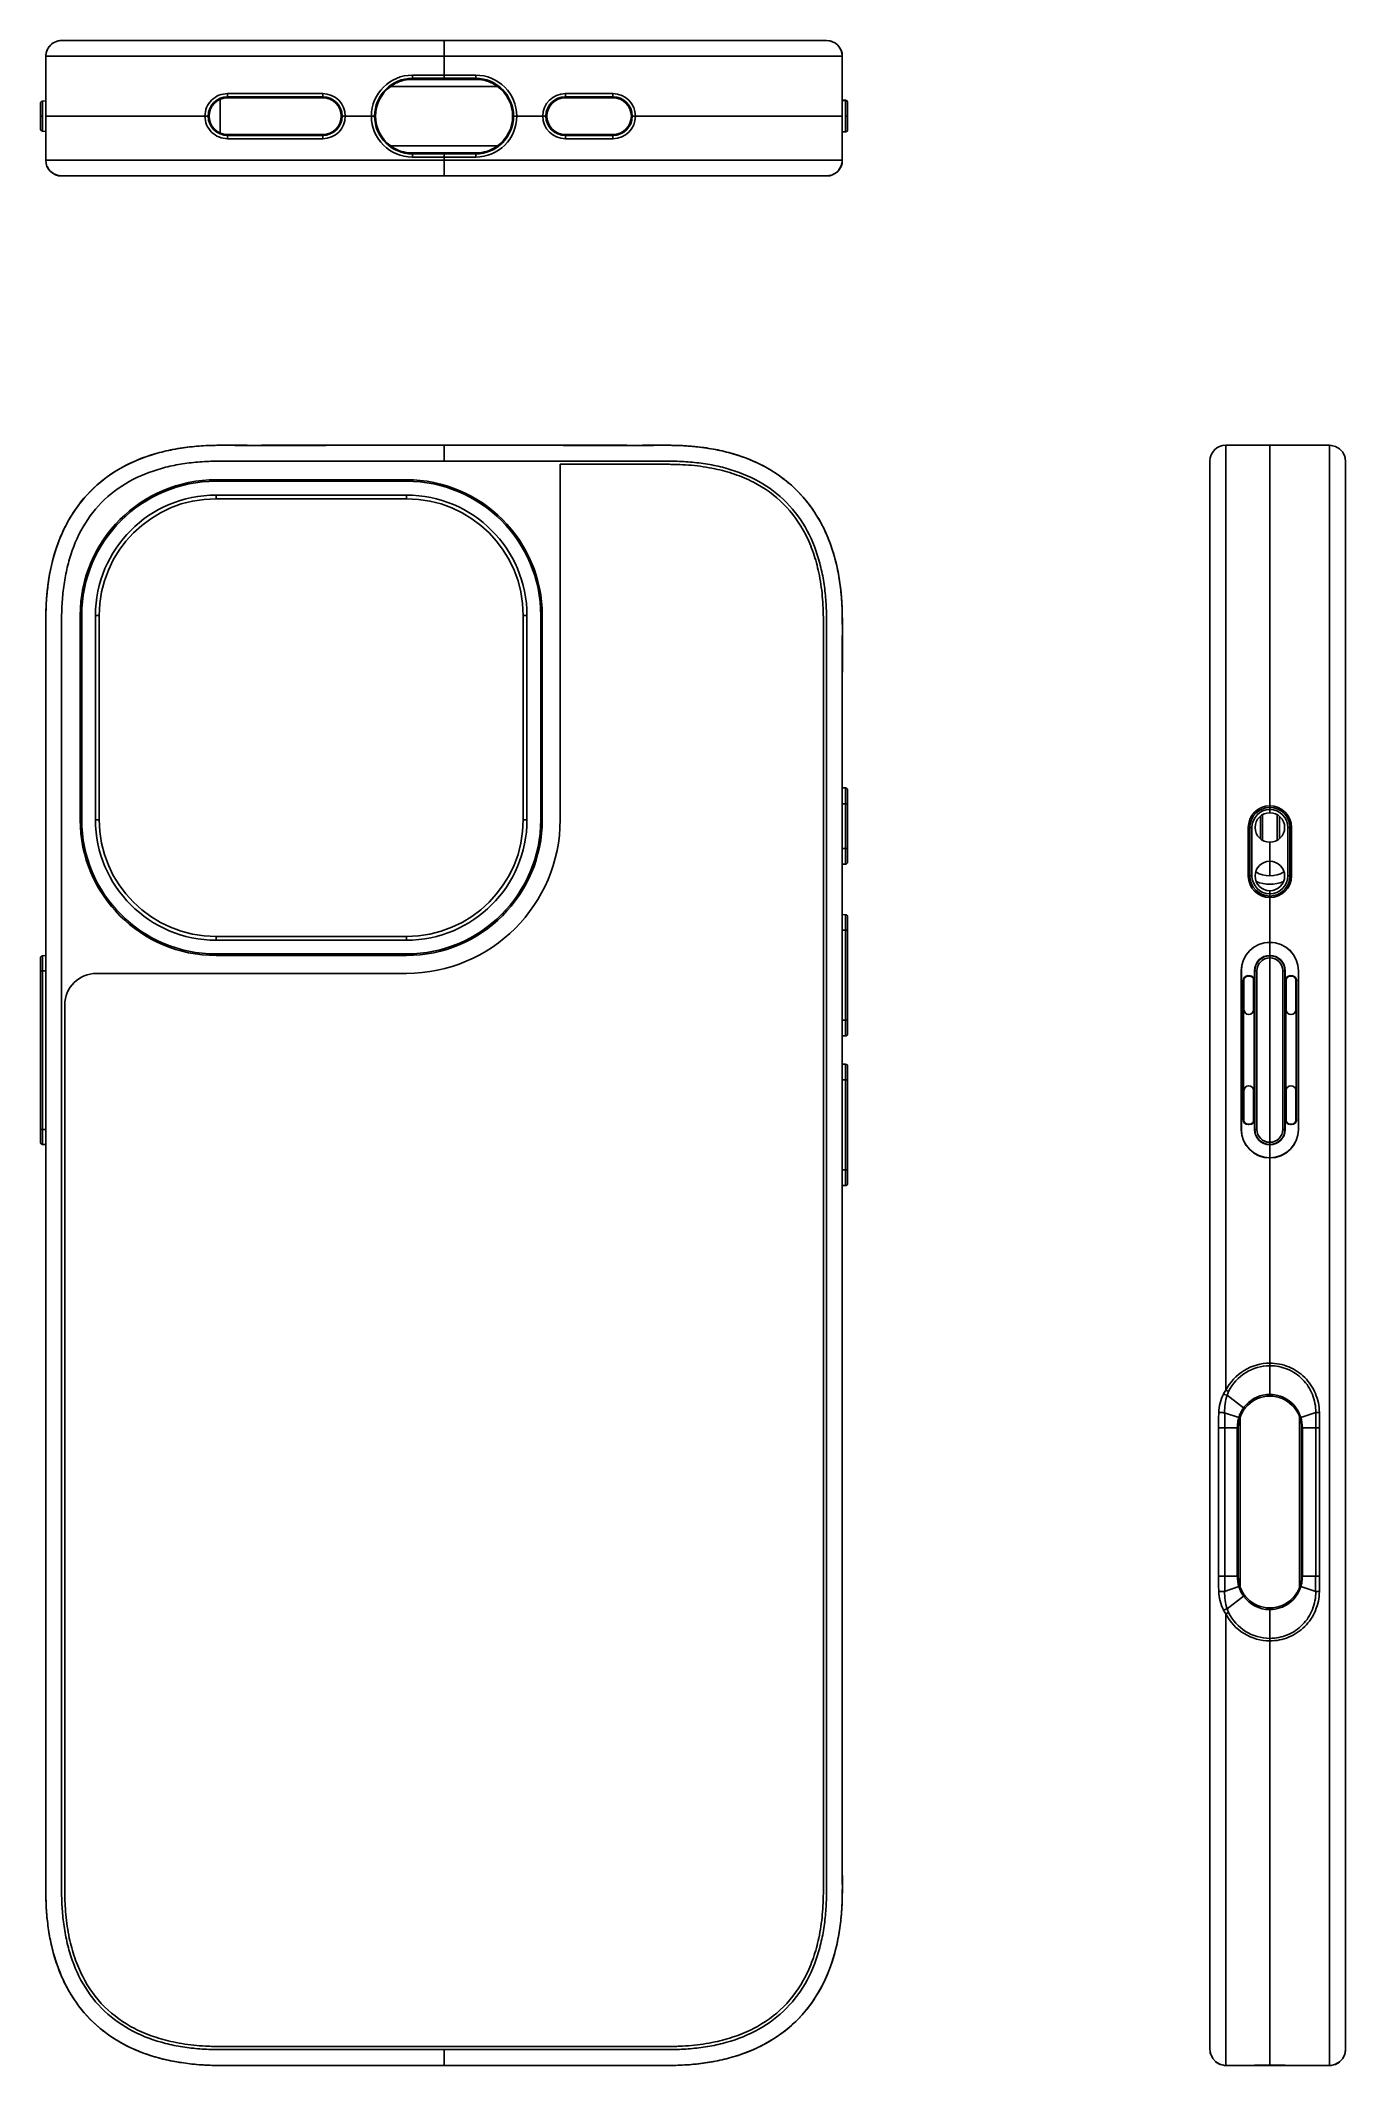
# Model space of a CAD drawing. Header units: millimetres. Extents: x 500 to 624, y 353 to 545.
import ezdxf

# ---------------------------------------------------------------- set-up
doc = ezdxf.new("R2010")
doc.units = ezdxf.units.MM
doc.header["$LTSCALE"] = 65.395
doc.layers.get('0').update_dxf_attribs({"linetype": 'CONTINUOUS'})

msp = doc.modelspace()

# ---------------------------------------------------------------- linework, layer by layer
at = {"color": 7, "linetype": 'Continuous'}
for p, q in [((500.8, 544.06), (500.7, 543.63)), ((501.03, 544.45), (500.8, 544.07)), ((501.36, 544.75), (501.03, 544.45)), ((501.76, 544.94), (501.36, 544.75)), ((502.2, 545), (501.76, 544.94)), ((502.2, 545), (574.74, 545)), ((538.47, 541.42), (538.47, 545)), ((500.69, 543.51), (500.69, 533.65)), ((500.7, 543.63), (500.7, 543.51)), ((500.7, 543.51), (576.24, 543.51)), ((576.24, 543.51), (576.24, 543.61)), ((576.24, 533.65), (576.24, 543.51)), ((517.94, 539.97), (517.94, 539.58)), ((517.94, 539.97), (526.96, 539.97)), ((526.96, 539.58), (526.96, 539.97)), ((543.53, 540.65), (533.4, 540.65)), ((535.47, 541.72), (535.47, 541.32)), ((535.47, 541.72), (541.47, 541.72)), ((535.47, 541.42), (541.47, 541.42)), ((541.47, 541.32), (535.47, 541.32)), ((541.47, 541.72), (541.47, 541.32)), ((549.97, 539.97), (554.48, 539.97)), ((549.97, 539.97), (549.97, 539.58)), ((554.48, 539.97), (554.48, 539.58)), ((500.19, 539.06), (500.19, 538.84)), ((500.19, 538.84), (500.19, 538.08)), ((500.19, 538.08), (500.19, 537.83)), ((500.69, 539.28), (500.38, 539.26)), ((500.38, 539.26), (500.38, 536.4)), ((517.24, 536.23), (517.24, 539.43)), ((517.94, 539.67), (526.96, 539.67)), ((526.96, 539.58), (517.94, 539.58)), ((549.97, 539.67), (554.48, 539.67)), ((554.48, 539.58), (549.97, 539.58)), ((576.24, 539.33), (576.54, 539.33)), ((576.24, 539.32), (576.55, 539.31)), ((576.54, 539.31), (576.54, 539.33)), ((576.55, 536.35), (576.55, 539.31)), ((576.74, 539.12), (576.74, 539.13)), ((576.74, 539.13), (576.74, 539.12)), ((576.74, 538.97), (576.74, 539.11)), ((576.74, 539.11), (576.74, 539.05)), ((576.74, 539.04), (576.74, 539.11)), ((576.74, 539.04), (576.74, 539.11)), ((576.74, 539.11), (576.74, 539.05)), ((576.74, 539.05), (576.74, 537.83)), ((576.74, 538.08), (576.74, 539.04)), ((576.74, 537.83), (576.74, 538.08)), ((500.38, 537.83), (500.19, 537.83)), ((500.19, 537.83), (500.19, 537.45)), ((500.19, 537.45), (500.19, 536.83)), ((500.19, 536.83), (500.19, 536.6)), ((500.69, 536.38), (500.38, 536.4)), ((500.69, 537.83), (516.1, 537.83)), ((517.94, 536.08), (517.94, 535.69)), ((517.94, 536.08), (526.96, 536.08)), ((526.96, 535.69), (526.96, 536.08)), ((528.8, 537.83), (531.88, 537.83)), ((545.06, 537.83), (548.13, 537.83)), ((549.97, 536.08), (554.48, 536.08)), ((549.97, 536.08), (549.97, 535.69)), ((554.48, 535.69), (554.48, 536.08)), ((576.24, 537.83), (556.32, 537.83)), ((576.24, 536.34), (576.55, 536.35)), ((576.24, 536.33), (576.54, 536.33)), ((576.54, 536.33), (576.54, 536.35)), ((576.55, 537.83), (576.74, 537.83)), ((576.74, 537.83), (576.74, 536.55)), ((576.74, 537.44), (576.74, 537.83)), ((576.74, 536.8), (576.74, 537.44)), ((576.74, 536.55), (576.74, 536.8)), ((576.74, 536.55), (576.74, 536.62)), ((576.74, 536.55), (576.74, 536.59)), ((576.74, 536.54), (576.74, 536.53)), ((576.74, 536.53), (576.74, 536.54)), ((526.96, 535.99), (517.94, 535.99)), ((526.96, 535.69), (517.94, 535.69)), ((533.4, 535), (543.53, 535)), ((535.47, 533.94), (535.47, 534.34)), ((535.47, 534.34), (541.47, 534.34)), ((541.47, 534.24), (535.47, 534.24)), ((538.47, 532.15), (538.47, 534.24)), ((541.47, 533.94), (541.47, 534.34)), ((554.48, 535.99), (549.97, 535.99)), ((554.48, 535.69), (549.97, 535.69)), ((500.69, 533.65), (576.24, 533.65)), ((500.85, 532.98), (500.84, 533.01)), ((500.85, 532.98), (500.86, 532.97)), ((500.85, 532.98), (500.87, 532.96)), ((500.86, 532.97), (500.86, 532.98)), ((501.18, 532.57), (501.35, 532.41)), ((501.55, 532.32), (501.76, 532.22)), ((501.76, 532.22), (502.2, 532.15)), ((541.47, 533.94), (535.47, 533.94)), ((574.74, 532.15), (575.19, 532.22)), ((575.33, 532.29), (575.59, 532.42)), ((575.59, 532.42), (575.72, 532.54)), ((575.92, 532.72), (576.14, 533.11)), ((576.14, 533.11), (576.2, 533.4)), ((574.74, 532.15), (502.19, 532.15)), ((538.47, 506.6), (538.47, 505.1)), ((612.61, 416.96), (612.61, 506.6)), ((622.46, 506.6), (612.61, 506.6)), ((616.79, 506.6), (616.79, 471.74)), ((622.46, 506.6), (622.46, 352.89)), ((623, 506.5), (622.65, 506.58)), ((623.39, 506.27), (623.01, 506.49)), ((623.4, 506.27), (623.39, 506.27)), ((623.7, 505.95), (623.58, 506.07)), ((623.89, 505.54), (623.7, 505.95)), ((623.96, 505.1), (623.89, 505.54)), ((611.11, 505.1), (611.11, 505.08)), ((611.11, 354.39), (611.11, 505.1)), ((623.96, 505.1), (623.96, 354.39)), ((516.84, 503.33), (516.84, 503.19)), ((534.9, 503.33), (516.84, 503.33)), ((534.9, 503.19), (516.84, 503.19)), ((516.84, 501.88), (516.84, 501.53)), ((516.84, 501.88), (534.9, 501.88)), ((534.9, 501.53), (516.84, 501.53)), ((534.9, 503.19), (534.9, 503.33)), ((534.9, 501.53), (534.9, 501.88)), ((503.97, 490.45), (503.97, 471.08)), ((504.1, 490.45), (503.97, 490.45)), ((504.1, 490.45), (504.1, 471.08)), ((505.41, 471.08), (505.41, 490.45)), ((505.77, 490.45), (505.41, 490.45)), ((505.77, 490.45), (505.77, 471.08)), ((545.98, 471.08), (545.98, 490.45)), ((546.33, 490.45), (545.98, 490.45)), ((546.33, 490.45), (546.33, 471.08)), ((547.64, 471.08), (547.64, 490.45)), ((547.78, 490.45), (547.64, 490.45)), ((547.78, 471.08), (547.78, 490.45)), ((576.24, 472.59), (576.24, 475.3)), ((576.24, 474.09), (576.54, 474.09)), ((576.54, 472.59), (576.54, 474.09)), ((576.74, 473.85), (576.74, 473.89)), ((576.74, 473.89), (576.74, 472.59)), ((576.74, 473.76), (576.74, 473.85)), ((576.74, 472.96), (576.74, 473.76)), ((576.74, 472.59), (576.74, 472.96)), ((500.69, 472.39), (500.69, 472.06)), ((500.69, 472.06), (500.69, 470.66)), ((503.97, 471.08), (504.1, 471.08)), ((505.41, 471.08), (505.77, 471.08)), ((545.98, 471.08), (546.33, 471.08)), ((547.64, 471.08), (547.78, 471.08)), ((576.24, 472.59), (576.74, 472.59)), ((576.24, 472.09), (576.24, 472.59)), ((576.24, 468.85), (576.24, 472.09)), ((576.54, 468.35), (576.54, 472.59)), ((576.74, 468.35), (576.74, 472.59)), ((576.74, 472.59), (576.74, 472.18)), ((576.74, 472.18), (576.74, 468.76)), ((615.89, 469.26), (615.89, 471.41)), ((616.09, 469.15), (616.09, 471.52)), ((617.49, 471.52), (617.49, 469.15)), ((617.69, 471.41), (617.69, 469.26)), ((500.69, 470.66), (500.69, 470.34)), ((500.69, 470.34), (500.69, 465.74)), ((576.24, 468.35), (576.24, 468.85)), ((614.74, 465.74), (614.74, 470.34)), ((615.09, 470.34), (614.74, 470.34)), ((614.89, 465.74), (614.89, 470.34)), ((615.09, 465.74), (615.09, 470.34)), ((616.79, 468.94), (616.79, 465.75)), ((618.49, 470.34), (618.49, 465.74)), ((618.49, 470.34), (618.84, 470.34)), ((618.69, 470.34), (618.69, 465.74)), ((618.84, 470.34), (618.84, 465.74)), ((576.24, 465.63), (576.24, 468.35)), ((576.24, 468.35), (576.74, 468.35)), ((576.54, 466.85), (576.54, 468.35)), ((576.74, 468.76), (576.74, 468.35)), ((576.74, 468), (576.74, 468.35)), ((576.74, 468.35), (576.74, 467.05)), ((576.74, 467.24), (576.74, 468)), ((576.74, 467.09), (576.74, 467.24)), ((576.74, 467.05), (576.74, 467.09)), ((500.69, 465.74), (500.69, 463.96)), ((576.24, 466.85), (576.54, 466.85)), ((576.24, 465.63), (576.24, 463.3)), ((614.74, 465.74), (615.09, 465.74)), ((618.49, 465.74), (618.84, 465.74)), ((500.69, 463.96), (500.69, 463.69)), ((500.69, 463.69), (500.69, 459.45)), ((576.24, 460.59), (576.24, 463.3)), ((616.79, 459.45), (616.79, 464.34)), ((576.24, 462.08), (576.55, 462.06)), ((576.55, 460.59), (576.55, 462.06)), ((576.74, 461.83), (576.74, 461.86)), ((576.74, 461.86), (576.74, 460.59)), ((576.74, 461.75), (576.74, 461.83)), ((576.74, 460.96), (576.74, 461.75)), ((500.69, 459.45), (500.69, 456.74)), ((516.84, 460), (516.84, 459.65)), ((516.84, 460), (534.9, 460)), ((534.9, 459.65), (516.84, 459.65)), ((534.9, 459.65), (534.9, 460)), ((576.24, 460.59), (576.74, 460.59)), ((576.24, 460.09), (576.24, 460.59)), ((576.24, 459.59), (576.24, 460.09)), ((576.24, 453.05), (576.24, 459.59)), ((576.55, 452.05), (576.55, 460.59)), ((576.74, 460.59), (576.74, 460.96)), ((576.74, 452.05), (576.74, 460.59)), ((576.74, 460.59), (576.74, 452.05)), ((616.79, 459.44), (616.79, 458.19)), ((500.19, 457.97), (500.19, 457.73)), ((500.19, 457.97), (500.19, 456.74)), ((500.19, 457.73), (500.19, 457.11)), ((500.7, 458.18), (500.38, 458.17)), ((500.38, 458.17), (500.38, 456.74)), ((516.84, 458.34), (516.84, 458.2)), ((516.84, 458.34), (534.9, 458.34)), ((516.84, 458.2), (534.9, 458.2)), ((534.9, 458.2), (534.9, 458.34)), ((616.79, 458.17), (616.79, 440.27)), ((500.19, 457.11), (500.19, 456.74)), ((500.7, 456.74), (500.19, 456.74)), ((500.19, 456.74), (500.19, 441.7)), ((500.19, 456.74), (500.19, 441.7)), ((500.38, 456.74), (500.38, 441.7)), ((500.69, 456.74), (500.69, 456.28)), ((500.69, 456.28), (500.69, 455.79)), ((500.69, 455.79), (500.69, 442.65)), ((614.07, 441.7), (614.07, 456.74)), ((614.09, 456.74), (614.07, 456.74)), ((614.09, 456.74), (614.09, 441.7)), ((614.24, 442.65), (614.24, 455.79)), ((614.24, 455.79), (614.29, 455.79)), ((614.29, 455.79), (614.29, 442.65)), ((614.33, 455.79), (614.33, 455.97)), ((614.33, 453.05), (614.33, 455.79)), ((614.74, 456.28), (614.74, 456.24)), ((614.74, 456.28), (614.84, 456.28)), ((614.84, 456.24), (614.74, 456.24)), ((614.84, 456.28), (614.84, 456.24)), ((615.24, 455.97), (615.24, 455.79)), ((615.24, 455.79), (615.24, 453.05)), ((615.33, 455.79), (615.29, 455.79)), ((615.29, 442.65), (615.29, 455.79)), ((615.33, 456.74), (615.33, 455.79)), ((615.33, 456.74), (615.55, 456.74)), ((615.35, 441.7), (615.35, 456.74)), ((615.55, 441.7), (615.55, 456.74)), ((618.02, 456.74), (618.02, 441.7)), ((618.24, 456.74), (618.02, 456.74)), ((618.22, 456.74), (618.22, 441.7)), ((618.24, 455.79), (618.24, 456.74)), ((618.24, 455.79), (618.29, 455.79)), ((618.29, 455.79), (618.29, 442.65)), ((618.33, 455.79), (618.33, 455.97)), ((618.33, 453.05), (618.33, 455.79)), ((618.74, 456.28), (618.74, 456.24)), ((618.74, 456.28), (618.84, 456.28)), ((618.84, 456.24), (618.74, 456.24)), ((618.84, 456.28), (618.84, 456.24)), ((619.24, 455.97), (619.24, 455.79)), ((619.24, 455.79), (619.24, 453.05)), ((619.33, 455.79), (619.29, 455.79)), ((619.29, 442.65), (619.29, 455.79)), ((619.33, 455.79), (619.33, 442.65)), ((619.49, 441.7), (619.49, 456.74)), ((619.49, 456.74), (619.5, 456.74)), ((619.5, 456.74), (619.5, 441.7)), ((576.24, 452.55), (576.24, 453.05)), ((576.24, 445.89), (576.24, 452.55)), ((576.24, 452.05), (576.74, 452.05)), ((576.55, 450.57), (576.55, 452.05)), ((576.74, 451.64), (576.74, 452.05)), ((576.74, 452.05), (576.74, 450.77)), ((576.74, 450.88), (576.74, 451.64)), ((576.24, 450.56), (576.55, 450.57)), ((576.74, 450.81), (576.74, 450.88)), ((576.74, 450.77), (576.74, 450.81)), ((576.24, 447.88), (576.55, 447.87)), ((576.55, 446.39), (576.55, 447.87)), ((576.74, 447.63), (576.74, 447.67)), ((576.74, 447.67), (576.74, 446.39)), ((576.24, 446.39), (576.74, 446.39)), ((576.24, 445.39), (576.24, 445.89)), ((576.55, 437.85), (576.55, 446.39)), ((576.74, 447.55), (576.74, 447.63)), ((576.74, 446.77), (576.74, 447.55)), ((576.74, 446.39), (576.74, 446.77)), ((576.74, 437.85), (576.74, 446.39)), ((576.74, 446.39), (576.74, 437.85)), ((576.24, 438.85), (576.24, 445.39)), ((614.33, 442.65), (614.33, 445.39)), ((615.24, 445.39), (615.24, 442.65)), ((618.33, 442.65), (618.33, 445.39)), ((619.24, 445.39), (619.24, 442.65)), ((500.69, 442.65), (500.69, 442.16)), ((500.69, 442.16), (500.69, 441.7)), ((614.24, 442.65), (614.29, 442.65)), ((614.33, 442.46), (614.33, 442.65)), ((614.74, 442.16), (614.74, 442.2)), ((614.74, 442.2), (614.84, 442.2)), ((614.84, 442.16), (614.74, 442.16)), ((614.84, 442.16), (614.84, 442.2)), ((615.24, 442.65), (615.24, 442.46)), ((615.33, 442.65), (615.29, 442.65)), ((615.33, 442.65), (615.33, 441.7)), ((618.24, 441.7), (618.24, 442.65)), ((618.24, 442.65), (618.29, 442.65)), ((618.33, 442.46), (618.33, 442.65)), ((618.74, 442.16), (618.74, 442.2)), ((618.74, 442.2), (618.84, 442.2)), ((618.84, 442.16), (618.74, 442.16)), ((618.84, 442.16), (618.84, 442.2)), ((619.24, 442.65), (619.24, 442.46)), ((619.33, 442.65), (619.29, 442.65)), ((500.7, 441.7), (500.19, 441.7)), ((500.19, 441.7), (500.19, 441.32)), ((500.19, 441.7), (500.19, 440.47)), ((500.19, 441.32), (500.19, 440.58)), ((500.19, 440.58), (500.19, 440.5)), ((500.19, 440.5), (500.19, 440.47)), ((500.38, 441.7), (500.38, 440.27)), ((500.7, 440.25), (500.38, 440.27)), ((500.69, 441.7), (500.69, 438.99)), ((614.09, 441.7), (614.07, 441.7)), ((615.33, 441.7), (615.55, 441.7)), ((616.79, 440.24), (616.79, 439)), ((618.24, 441.7), (618.02, 441.7)), ((619.49, 441.7), (619.5, 441.7)), ((500.69, 438.99), (500.69, 419.52)), ((576.24, 438.35), (576.24, 438.85)), ((576.24, 437.85), (576.24, 438.35)), ((616.79, 416.39), (616.79, 438.99)), ((576.24, 437.85), (576.74, 437.85)), ((576.24, 435.14), (576.24, 437.85)), ((576.24, 436.36), (576.55, 436.38)), ((576.55, 436.38), (576.55, 437.85)), ((576.74, 437.45), (576.74, 437.85)), ((576.74, 437.85), (576.74, 436.57)), ((576.74, 436.68), (576.74, 437.45)), ((576.74, 436.61), (576.74, 436.68)), ((576.74, 436.57), (576.74, 436.61)), ((500.69, 419.52), (500.69, 419.06)), ((500.69, 419.06), (500.7, 416.96)), ((500.7, 416.96), (500.7, 416.86)), ((612.61, 416.96), (612.87, 416.83)), ((500.7, 416.86), (500.7, 416.83)), ((500.7, 416.83), (500.7, 414.85)), ((614.3, 415.29), (612.73, 416.48)), ((500.7, 414.85), (500.7, 413.39)), ((500.7, 413.39), (500.7, 399.3)), ((611.92, 413.39), (613.79, 413.39)), ((611.92, 399.3), (611.92, 413.39)), ((613.85, 414.37), (612.5, 414.82)), ((612.51, 399.3), (612.51, 413.39)), ((613.7, 413.39), (613.7, 399.3)), ((613.79, 413.39), (613.79, 399.3)), ((613.96, 398.35), (613.96, 414.34)), ((619.61, 414.39), (619.61, 398.3)), ((619.72, 414.37), (621.14, 414.85)), ((619.79, 413.39), (621.5, 413.39)), ((619.79, 399.3), (619.79, 413.39)), ((619.87, 399.3), (619.87, 413.39)), ((621.49, 414.85), (621.14, 414.85)), ((621.14, 413.39), (621.14, 399.3)), ((621.49, 414.85), (621.5, 413.39)), ((621.5, 413.39), (621.5, 399.3)), ((500.7, 399.3), (500.7, 397.84)), ((500.7, 397.84), (500.7, 395.86)), ((611.92, 399.3), (613.79, 399.3)), ((613.85, 398.32), (612.5, 397.87)), ((619.72, 398.32), (621.14, 397.85)), ((619.79, 399.3), (621.5, 399.3)), ((621.49, 397.84), (621.14, 397.85)), ((621.5, 399.3), (621.49, 397.84)), ((500.7, 395.86), (500.7, 395.74)), ((612.61, 395.73), (612.87, 395.86)), ((614.3, 397.4), (612.73, 396.21)), ((616.79, 352.89), (616.79, 396.3)), ((500.7, 395.74), (500.69, 393.81)), ((500.7, 395.73), (500.7, 395.73)), ((612.61, 352.89), (612.61, 395.73)), ((500.69, 393.81), (500.69, 393.17)), ((538.47, 354.39), (538.47, 352.89)), ((611.11, 354.39), (611.18, 353.94)), ((611.18, 353.94), (611.37, 353.54)), ((611.37, 353.54), (611.41, 353.51)), ((623.58, 353.41), (623.7, 353.54)), ((623.7, 353.54), (623.89, 353.95)), ((515.76, 352.93), (515.79, 352.93)), ((526.96, 352.89), (529.1, 352.89)), ((529.1, 352.89), (531.58, 352.89)), ((531.58, 352.89), (535.47, 352.89)), ((535.47, 352.89), (541.47, 352.89)), ((541.47, 352.89), (545.36, 352.89)), ((547.83, 352.89), (545.36, 352.89)), ((547.83, 352.89), (549.97, 352.89)), ((549.97, 352.89), (554.48, 352.89)), ((554.48, 352.89), (556.62, 352.89)), ((611.68, 353.22), (611.68, 353.21)), ((611.68, 353.21), (612.07, 352.99)), ((612.07, 352.99), (612.43, 352.91)), ((612.61, 352.89), (622.46, 352.89)), ((614.65, 352.89), (614.66, 352.89)), ((615.06, 352.89), (614.74, 352.89)), ((615.06, 352.89), (614.75, 352.89)), ((616.79, 352.89), (615.06, 352.89)), ((615.31, 352.89), (615.06, 352.89)), ((615.11, 352.89), (615.73, 352.89)), ((616.79, 352.89), (615.31, 352.89)), ((615.73, 352.89), (616.04, 352.89)), ((616.04, 352.89), (616.54, 352.89)), ((616.54, 352.89), (616.79, 352.89)), ((616.79, 352.89), (616.95, 352.89)), ((618.64, 352.89), (616.79, 352.89)), ((618.27, 352.89), (616.79, 352.89)), ((616.95, 352.89), (617.51, 352.89)), ((617.51, 352.89), (617.77, 352.89)), ((617.77, 352.89), (618.45, 352.89)), ((618.64, 352.89), (618.27, 352.89)), ((618.82, 352.89), (618.64, 352.89)), ((618.83, 352.89), (618.64, 352.89)), ((618.92, 352.89), (618.93, 352.89)), ((618.93, 352.89), (618.93, 352.89)), ((622.57, 352.89), (623, 352.99))]:
    msp.add_line(p, q, dxfattribs=at)
at = {"color": 6, "linetype": 'Continuous'}
for p, q in [((549.48, 471.08), (549.48, 504.8)), ((534.9, 456.5), (505.5, 456.5))]:
    msp.add_line(p, q, dxfattribs=at)
at = {"color": 7, "linetype": 'Continuous'}
for points in [[(576.24, 543.61), (576.14, 544.05), (575.92, 544.44), (575.59, 544.74), (575.18, 544.94), (574.74, 545)], [(500.85, 533.01), (501.03, 532.71), (501.04, 532.71)], [(623.9, 505.54), (623.7, 505.94), (623.4, 506.26), (623.02, 506.49), (622.59, 506.59), (622.46, 506.6)], [(611.18, 353.95), (611.37, 353.55), (611.67, 353.22), (612.05, 353), (612.49, 352.89), (612.61, 352.89)], [(622.46, 352.89), (622.59, 352.89), (623.02, 353), (623.4, 353.22), (623.7, 353.55), (623.9, 353.95), (623.96, 354.39)], [(623, 352.99), (623.39, 353.21), (623.4, 353.22)]]:
    msp.add_lwpolyline(points, dxfattribs=at)
for centre in [(616.79, 470.34), (616.79, 465.74)]:
    msp.add_circle(centre, 1.4, dxfattribs=at)
for centre, radius, start, end in [((502.2, 543.5), 1.5, 157.8877, 175.1964), ((502.2, 543.5), 1.5, 90, 141.106), ((574.74, 543.5), 1.5, 0.0325, 90), ((526.96, 537.83), 2.14, 270.0081, 89.9977), ((535.47, 537.83), 3.89, 90.0012, 269.999), ((535.47, 537.83), 3.59, 90, 270), ((535.47, 537.83), 3.5, 126.1823, 233.8177), ((541.47, 537.83), 3.89, 270.0011, 89.999), ((541.47, 537.83), 3.59, 270, 90), ((541.47, 537.83), 3.5, 306.1823, 53.8177), ((549.97, 537.83), 2.14, 90.0079, 269.9975), ((554.48, 537.83), 2.14, 270.0076, 89.998), ((500.39, 539.06), 0.2, 92.9985, 179.9649), ((517.94, 537.83), 1.84, 90.0139, 269.989), ((517.94, 537.83), 1.75, 90, 270), ((526.96, 537.83), 1.84, 270, 90), ((526.96, 537.83), 1.75, 270, 90), ((549.97, 537.83), 1.84, 90, 270), ((549.97, 537.83), 1.75, 90, 270), ((554.48, 537.83), 1.84, 270, 90), ((554.48, 537.83), 1.75, 270, 90), ((576.54, 539.13), 0.2, 0.0074, 90), ((576.54, 539.11), 0.2, 0.0073, 87), ((500.39, 536.6), 0.2, 180.0071, 267), ((576.54, 536.53), 0.2, 270, 359.965), ((576.54, 536.55), 0.2, 273, 359.9927), ((502.19, 533.65), 1.5, 180.0239, 270), ((502.21, 533.66), 1.52, 201.8039, 202.2155), ((502.22, 533.67), 1.53, 202.215, 202.5603), ((501.31, 533.19), 0.5, 191.7855, 207.5964), ((574.74, 533.65), 1.5, 270, 359.9761), ((612.61, 505.1), 1.5, 90.0239, 179.8546), ((622.46, 505.1), 1.5, 0, 15.3714), ((516.84, 490.45), 12.88, 90, 180), ((516.84, 490.45), 12.74, 90, 180), ((516.84, 490.45), 11.43, 90, 180), ((516.84, 490.45), 11.08, 90, 180), ((534.9, 490.45), 12.88, 0, 90), ((534.9, 490.45), 12.74, 0, 90), ((534.9, 490.45), 11.43, 0, 90), ((534.9, 490.45), 11.08, 0, 90), ((576.54, 473.89), 0.2, 0.0211, 90), ((516.84, 471.08), 12.88, 180, 270), ((516.84, 471.08), 12.74, 180, 270), ((516.84, 471.08), 11.43, 180, 270), ((516.84, 471.08), 11.08, 180, 270), ((534.9, 471.08), 12.88, 270, 360), ((534.9, 471.08), 12.74, 270, 360), ((534.9, 471.08), 11.43, 270, 360), ((534.9, 471.08), 11.08, 270, 360), ((616.79, 470.34), 2.05, 0.0088, 179.9976), ((616.79, 470.34), 1.9, 0, 180), ((616.79, 470.34), 1.7, 0.0176, 179.9788), ((576.54, 467.05), 0.2, 270, 359.9994), ((616.75, 465.74), 2.02, 179.9937, 180.6546), ((616.79, 465.74), 2.05, 180.6581, 269.3439), ((616.79, 465.74), 1.9, 180, 360), ((616.79, 465.74), 1.7, 180.0175, 359.9783), ((616.79, 468.35), 2.6, 239.1247, 300.8731), ((616.79, 468.35), 3.4, 247.8326, 292.1658), ((616.79, 465.74), 2.05, 270.001, 359.9979), ((616.79, 465.7), 2.02, 269.3448, 270.0043), ((576.54, 461.86), 0.2, 0.0204, 87.0011), ((616.79, 456.74), 2.71, 360, 180), ((616.79, 456.74), 2.7, 0, 180), ((500.39, 457.97), 0.2, 93.0001, 180.0012), ((616.79, 456.74), 1.46, 0, 180), ((616.79, 456.74), 1.43, 0, 180), ((616.79, 456.74), 1.23, 0.0085, 179.9866), ((614.74, 455.79), 0.495, 90, 180), ((614.74, 455.79), 0.45, 90, 180), ((614.84, 455.79), 0.495, 0, 90), ((614.84, 455.79), 0.45, 0, 90), ((618.74, 455.79), 0.495, 90, 180), ((618.74, 455.79), 0.45, 90, 180), ((618.84, 455.79), 0.495, 0, 90), ((618.84, 455.79), 0.45, 0, 90), ((614.79, 453.05), 0.455, 180, 360), ((618.79, 453.05), 0.455, 180, 360), ((576.54, 450.77), 0.2, 273, 359.9991), ((576.54, 447.67), 0.2, 0.0205, 87.0011), ((614.79, 445.39), 0.455, 0, 180), ((618.79, 445.39), 0.455, 0, 180), ((614.74, 442.65), 0.495, 180, 270), ((614.74, 442.65), 0.45, 180, 270), ((614.84, 442.65), 0.495, 270, 360), ((614.84, 442.65), 0.45, 270, 360), ((618.74, 442.65), 0.495, 180, 270), ((618.74, 442.65), 0.45, 180, 270), ((618.84, 442.65), 0.495, 270, 360), ((618.84, 442.65), 0.45, 270, 360), ((500.39, 440.47), 0.2, 180.0184, 267.001), ((616.79, 441.7), 2.71, 180, 360), ((616.79, 441.7), 2.7, 180, 360), ((616.79, 441.7), 1.46, 180, 360), ((616.79, 441.7), 1.43, 180, 360), ((616.79, 441.7), 1.23, 180.0135, 359.9932), ((576.54, 436.57), 0.2, 273, 359.999), ((616.79, 414.93), 4.35, 90.0026, 154.1717), ((616.07, 414.72), 4.13, 153.1315, 178.5213), ((616.79, 413.39), 3, 0, 180), ((616.73, 413.51), 3.01, 150.1329, 156.9592), ((616.85, 413.44), 3.15, 144.0632, 150.1179), ((616.77, 413.5), 3.05, 137.1601, 144.0833), ((616.78, 413.48), 3.07, 89.9593, 137.0936), ((386, 413.37), 226.51, 0.0061, 0.3671), ((617.14, 413.39), 3.44, 168.9592, 179.9971), ((617.15, 413.39), 3.45, 163.4314, 168.9569), ((616.68, 413.53), 2.96, 156.9806, 163.4174), ((616.42, 413.39), 3.45, 0.0514, 16.5492), ((904.13, 413.41), 282.99, 179.7092, 180.0031), ((616.07, 397.97), 4.13, 181.4778, 206.8686), ((386.47, 399.32), 226.04, 359.6325, 359.9943), ((617.16, 399.3), 3.45, 180.0489, 196.5338), ((616.79, 399.3), 3, 180, 360), ((616.68, 399.16), 2.96, 196.5835, 203.1881), ((616.73, 399.18), 3.01, 203.2096, 210.0017), ((616.43, 399.3), 3.44, 343.4175, 348.9437), ((616.44, 399.3), 3.43, 348.9465, 359.9969), ((899.87, 399.27), 278.74, 179.9946, 180.293), ((616.79, 397.76), 4.35, 205.8283, 269.9975), ((616.85, 399.25), 3.15, 210.0151, 215.936), ((616.78, 399.21), 3.07, 216.0016, 270.0617), ((612.61, 354.39), 1.5, 180, 195.3751), ((622.46, 354.39), 1.5, 343.7527, 360)]:
    msp.add_arc(centre, radius, start, end, dxfattribs=at)
at = {"color": 6, "linetype": 'Continuous'}
for centre, radius, start, end in [((534.9, 471.08), 14.58, 270, 360), ((505.5, 453.5), 3, 90, 180)]:
    msp.add_arc(centre, radius, start, end, dxfattribs=at)
at = {"color": 7, "linetype": 'Continuous'}
for points, knots in [([(515.79, 537.83), (515.79, 538.11), (515.9, 538.67), (516.38, 539.38), (517.1, 539.86), (517.66, 539.97), (517.94, 539.97)], [0, 0, 0, 0, 0.250007, 0.49992, 0.749932, 1, 1, 1, 1]), ([(535.47, 541.32), (535.1, 541.32), (534.36, 541.21), (533.7, 540.87), (533.4, 540.65)], [0, 0, 0, 0, 0.500356, 1, 1, 1, 1]), ([(543.53, 540.65), (543.24, 540.87), (542.57, 541.21), (541.83, 541.32), (541.47, 541.32)], [0, 0, 0, 0, 0.499644, 1, 1, 1, 1]), ([(517.94, 535.69), (517.66, 535.69), (517.1, 535.8), (516.38, 536.28), (515.9, 536.99), (515.79, 537.55), (515.79, 537.83)], [0, 0, 0, 0, 0.250041, 0.500071, 0.75001, 1, 1, 1, 1]), ([(533.4, 535), (533.7, 534.79), (534.36, 534.45), (535.1, 534.34), (535.47, 534.34)], [0, 0, 0, 0, 0.499644, 1, 1, 1, 1]), ([(541.47, 534.34), (541.83, 534.34), (542.57, 534.45), (543.24, 534.79), (543.53, 535)], [0, 0, 0, 0, 0.500356, 1, 1, 1, 1]), ([(500.81, 533.08), (500.82, 533.07), (500.83, 533.03), (500.85, 533), (500.85, 532.98)], [0, 0, 0, 0, 0.392352, 1, 1, 1, 1]), ([(518.55, 506.6), (517.96, 506.6), (516.77, 506.61), (514.98, 506.53), (513.21, 506.31), (510.88, 505.81), (508.08, 504.75), (505.12, 502.67), (502.88, 499.83), (501.46, 496.53), (500.88, 493.6), (500.7, 491.22), (500.69, 490.04), (500.69, 489.44)], [0, 0, 0, 0, 0.062511, 0.125014, 0.187515, 0.25003, 0.37489, 0.500046, 0.625198, 0.750096, 0.874989, 0.937493, 1, 1, 1, 1]), ([(538.47, 506.6), (536.22, 506.6), (532.84, 506.6), (528.33, 506.6), (524.95, 506.6), (521.57, 506.6), (518.75, 506.59), (516.5, 506.61), (514.81, 506.51), (513.13, 506.29), (510.93, 505.82), (508.27, 504.83), (505.43, 502.92), (503.2, 500.32), (501.71, 497.26), (501.03, 494.51), (500.77, 492.27), (500.69, 490.58), (500.7, 488.89), (500.7, 487.2), (500.7, 485.51), (500.7, 483.26), (500.7, 480.44), (500.7, 477.06), (500.7, 473.68), (500.7, 469.17), (500.7, 463.54), (500.7, 456.78), (500.7, 450.02), (500.7, 441.01), (500.7, 429.74), (500.7, 418.48), (500.7, 409.46), (500.7, 402.71), (500.7, 395.95), (500.7, 390.31), (500.7, 385.81), (500.7, 382.43), (500.7, 379.05), (500.7, 376.23), (500.7, 373.98), (500.7, 372.29), (500.7, 370.6), (500.69, 368.91), (500.77, 367.22), (501.03, 364.98), (501.71, 362.23), (503.2, 359.16), (505.43, 356.56), (508.27, 354.66), (510.93, 353.67), (513.13, 353.2), (514.81, 352.98), (516.5, 352.88), (518.75, 352.89), (521.57, 352.89), (524.95, 352.89), (528.33, 352.89), (532.84, 352.89), (536.22, 352.89), (538.47, 352.89)], [0, 0, 0, 0, 0.031251, 0.046876, 0.062501, 0.078127, 0.093752, 0.101564, 0.109376, 0.117187, 0.125, 0.140606, 0.15625, 0.171893, 0.187513, 0.203122, 0.210933, 0.218744, 0.226556, 0.234369, 0.242182, 0.249995, 0.26562, 0.281245, 0.296871, 0.312496, 0.343747, 0.374997, 0.406248, 0.437499, 0.5, 0.562501, 0.593752, 0.625003, 0.656253, 0.687504, 0.703129, 0.718755, 0.73438, 0.750005, 0.757818, 0.765631, 0.773444, 0.781256, 0.789067, 0.796878, 0.812487, 0.828107, 0.84375, 0.859394, 0.875, 0.882813, 0.890624, 0.898436, 0.906248, 0.921873, 0.937499, 0.953124, 0.968749, 1, 1, 1, 1]), ([(538.47, 506.6), (535.15, 506.6), (528.51, 506.6), (521.87, 506.59), (518.55, 506.6)], [0, 0, 0, 0, 0.5, 1, 1, 1, 1]), ([(538.47, 506.6), (541.81, 506.6), (548.5, 506.6), (555.19, 506.59), (558.53, 506.6)], [0, 0, 0, 0, 0.5, 1, 1, 1, 1]), ([(538.47, 506.6), (540.72, 506.6), (544.1, 506.6), (548.61, 506.6), (551.99, 506.6), (555.37, 506.6), (558.18, 506.59), (560.44, 506.61), (562.13, 506.51), (563.8, 506.29), (566.01, 505.82), (568.67, 504.83), (571.51, 502.92), (573.73, 500.32), (575.23, 497.26), (575.9, 494.51), (576.17, 492.27), (576.25, 490.58), (576.24, 488.89), (576.24, 487.2), (576.24, 485.51), (576.24, 483.26), (576.24, 480.44), (576.24, 477.06), (576.24, 473.68), (576.24, 469.17), (576.24, 463.54), (576.24, 456.78), (576.24, 450.02), (576.24, 441.01), (576.24, 429.74), (576.24, 418.48), (576.24, 409.46), (576.24, 402.71), (576.24, 395.95), (576.24, 390.31), (576.24, 385.81), (576.24, 382.43), (576.24, 379.05), (576.24, 376.23), (576.24, 373.98), (576.24, 372.29), (576.24, 370.6), (576.25, 368.91), (576.17, 367.22), (575.9, 364.98), (575.23, 362.23), (573.73, 359.16), (571.51, 356.56), (568.67, 354.66), (566.01, 353.67), (563.8, 353.2), (562.13, 352.98), (560.44, 352.88), (558.18, 352.89), (555.37, 352.89), (551.99, 352.89), (548.61, 352.89), (544.1, 352.89), (540.72, 352.89), (538.47, 352.89)], [0, 0, 0, 0, 0.031251, 0.046876, 0.062501, 0.078127, 0.093752, 0.101564, 0.109376, 0.117187, 0.125, 0.140606, 0.15625, 0.171893, 0.187513, 0.203122, 0.210933, 0.218744, 0.226556, 0.234369, 0.242182, 0.249995, 0.26562, 0.281245, 0.296871, 0.312496, 0.343747, 0.374997, 0.406248, 0.437499, 0.5, 0.562501, 0.593752, 0.625003, 0.656253, 0.687504, 0.703129, 0.718755, 0.73438, 0.750005, 0.757818, 0.765631, 0.773444, 0.781256, 0.789067, 0.796878, 0.812487, 0.828107, 0.84375, 0.859394, 0.875, 0.882813, 0.890624, 0.898436, 0.906248, 0.921873, 0.937499, 0.953124, 0.968749, 1, 1, 1, 1]), ([(558.53, 506.6), (559.12, 506.6), (560.29, 506.61), (562.04, 506.52), (563.78, 506.3), (566.06, 505.81), (568.82, 504.77), (571.73, 502.74), (573.97, 499.97), (575.41, 496.74), (576.01, 493.87), (576.22, 491.54), (576.24, 490.37), (576.24, 489.79)], [0, 0, 0, 0, 0.062507, 0.125007, 0.187504, 0.250018, 0.374878, 0.500039, 0.625194, 0.75011, 0.874999, 0.937499, 1, 1, 1, 1]), ([(538.47, 505.1), (536.26, 505.1), (531.85, 505.1), (526.34, 505.1), (521.93, 505.1), (519.18, 505.09), (516.97, 505.11), (515.32, 505.05), (513.67, 504.86), (511.51, 504.43), (508.9, 503.48), (506.16, 501.57), (504.1, 498.93), (503.04, 496.36), (502.54, 494.22), (502.3, 492.58), (502.19, 490.93), (502.19, 489.27), (502.2, 487.62), (502.2, 485.42), (502.2, 482.66), (502.2, 479.35), (502.2, 474.94), (502.2, 469.43), (502.2, 462.82), (502.2, 456.2), (502.2, 449.59), (502.2, 440.77), (502.2, 429.74), (502.2, 418.72), (502.2, 409.9), (502.2, 403.29), (502.2, 396.67), (502.2, 390.06), (502.2, 384.54), (502.2, 380.14), (502.2, 376.83), (502.2, 374.07), (502.2, 371.87), (502.19, 370.21), (502.19, 368.56), (502.3, 366.91), (502.54, 365.27), (503.04, 363.12), (504.1, 360.56), (506.16, 357.91), (508.9, 356.01), (511.51, 355.06), (513.67, 354.63), (515.32, 354.44), (516.97, 354.38), (519.18, 354.4), (521.93, 354.39), (526.34, 354.39), (531.85, 354.39), (536.26, 354.39), (538.47, 354.39)], [0, 0, 0, 0, 0.031261, 0.062522, 0.078152, 0.093783, 0.101598, 0.109412, 0.117225, 0.125038, 0.140636, 0.156221, 0.171803, 0.187397, 0.195209, 0.203022, 0.210836, 0.218651, 0.226466, 0.234281, 0.249912, 0.265542, 0.281172, 0.312433, 0.343694, 0.374955, 0.406216, 0.437477, 0.499999, 0.56252, 0.593781, 0.625042, 0.656303, 0.687564, 0.718825, 0.734455, 0.750086, 0.765716, 0.773532, 0.781347, 0.789162, 0.796975, 0.804788, 0.812601, 0.828196, 0.84378, 0.859365, 0.874962, 0.882775, 0.890588, 0.898402, 0.906217, 0.921848, 0.937478, 0.968739, 1, 1, 1, 1]), ([(538.47, 505.1), (540.67, 505.1), (545.08, 505.1), (550.59, 505.1), (555, 505.1), (557.76, 505.09), (559.97, 505.11), (561.62, 505.05), (563.26, 504.86), (565.42, 504.43), (568.03, 503.48), (570.78, 501.57), (572.84, 498.93), (573.89, 496.36), (574.4, 494.22), (574.64, 492.58), (574.75, 490.93), (574.74, 489.27), (574.74, 487.62), (574.74, 485.42), (574.74, 482.66), (574.74, 479.35), (574.74, 474.94), (574.74, 469.43), (574.74, 462.82), (574.74, 456.2), (574.74, 449.59), (574.74, 440.77), (574.74, 429.74), (574.74, 418.72), (574.74, 409.9), (574.74, 403.29), (574.74, 396.67), (574.74, 390.06), (574.74, 384.54), (574.74, 380.14), (574.74, 376.83), (574.74, 374.07), (574.74, 371.87), (574.74, 370.21), (574.75, 368.56), (574.64, 366.91), (574.4, 365.27), (573.89, 363.12), (572.84, 360.56), (570.78, 357.91), (568.03, 356.01), (565.42, 355.06), (563.26, 354.63), (561.62, 354.44), (559.97, 354.38), (557.76, 354.4), (555, 354.39), (550.59, 354.39), (545.08, 354.39), (540.67, 354.39), (538.47, 354.39)], [0, 0, 0, 0, 0.031261, 0.062522, 0.078152, 0.093783, 0.101598, 0.109412, 0.117225, 0.125038, 0.140636, 0.156221, 0.171803, 0.187397, 0.195209, 0.203022, 0.210836, 0.218651, 0.226466, 0.234281, 0.249912, 0.265542, 0.281172, 0.312433, 0.343694, 0.374955, 0.406216, 0.437477, 0.499999, 0.56252, 0.593781, 0.625042, 0.656303, 0.687564, 0.718825, 0.734455, 0.750086, 0.765716, 0.773532, 0.781347, 0.789162, 0.796975, 0.804788, 0.812601, 0.828196, 0.84378, 0.859365, 0.874962, 0.882775, 0.890588, 0.898402, 0.906217, 0.921848, 0.937478, 0.968739, 1, 1, 1, 1]), ([(576.24, 489.79), (576.25, 488.58), (576.24, 486.17), (576.24, 481.34), (576.24, 477.72), (576.24, 475.3)], [0, 0, 0, 0, 0.25, 0.5, 1, 1, 1, 1]), ([(576.24, 435.14), (576.24, 424.38), (576.24, 408.24), (576.24, 389.42), (576.24, 378.66), (576.24, 373.28), (576.24, 370.59)], [0, 0, 0, 0, 0.5, 0.75, 0.875, 1, 1, 1, 1]), ([(612.61, 416.96), (613, 417.71), (614.21, 419.04), (615.94, 419.52), (616.79, 419.52)], [0, 0, 0, 0, 0.500049, 1, 1, 1, 1]), ([(616.79, 419.52), (617.39, 419.52), (618.62, 419.28), (620.18, 418.24), (621.22, 416.68), (621.48, 415.46), (621.49, 414.85)], [0, 0, 0, 0, 0.249976, 0.49996, 0.74997, 1, 1, 1, 1]), ([(616.79, 419.28), (617.36, 419.28), (618.52, 419.05), (619.98, 418.06), (620.94, 416.58), (621.15, 415.42), (621.14, 414.85)], [0, 0, 0, 0, 0.250031, 0.500053, 0.75006, 1, 1, 1, 1]), ([(612.38, 416.59), (612.41, 416.58), (612.53, 416.54), (612.65, 416.5), (612.73, 416.48)], [0, 0, 0, 0, 0.263395, 1, 1, 1, 1]), ([(614.4, 415.21), (614.4, 415.21), (614.38, 415.22), (614.37, 415.23), (614.34, 415.26), (614.31, 415.28), (614.3, 415.29)], [0, 0, 0, 0, 0.067849, 0.265347, 0.582304, 1, 1, 1, 1]), ([(619.72, 414.37), (619.63, 414.68), (619.34, 415.28), (618.65, 415.99), (617.77, 416.45), (617.11, 416.55), (616.79, 416.55)], [0, 0, 0, 0, 0.249995, 0.499975, 0.749963, 1, 1, 1, 1]), ([(611.94, 414.83), (611.99, 414.83), (612.17, 414.83), (612.36, 414.82), (612.5, 414.82)], [0, 0, 0, 0, 0.25472, 1, 1, 1, 1]), ([(613.94, 414.34), (613.94, 414.34), (613.93, 414.34), (613.91, 414.35), (613.88, 414.36), (613.86, 414.37), (613.85, 414.37)], [0, 0, 0, 0, 0.067703, 0.262926, 0.578503, 1, 1, 1, 1]), ([(619.63, 414.34), (619.63, 414.34), (619.65, 414.34), (619.66, 414.35), (619.69, 414.36), (619.71, 414.37), (619.72, 414.37)], [0, 0, 0, 0, 0.0676, 0.262604, 0.578085, 1, 1, 1, 1]), ([(611.94, 397.86), (611.99, 397.86), (612.17, 397.87), (612.36, 397.87), (612.5, 397.87)], [0, 0, 0, 0, 0.254726, 1, 1, 1, 1]), ([(613.94, 398.35), (613.94, 398.35), (613.93, 398.35), (613.91, 398.34), (613.88, 398.33), (613.86, 398.32), (613.85, 398.32)], [0, 0, 0, 0, 0.067695, 0.262914, 0.578494, 1, 1, 1, 1]), ([(616.79, 396.14), (617.43, 396.14), (618.75, 396.56), (619.54, 397.7), (619.72, 398.32)], [0, 0, 0, 0, 0.50013, 1, 1, 1, 1]), ([(621.14, 397.85), (621.15, 397.27), (620.94, 396.11), (619.98, 394.63), (618.52, 393.64), (617.36, 393.41), (616.79, 393.41)], [0, 0, 0, 0, 0.250154, 0.500243, 0.750182, 1, 1, 1, 1]), ([(621.49, 397.84), (621.48, 397.23), (621.22, 396), (620.18, 394.45), (618.62, 393.41), (617.39, 393.17), (616.79, 393.17)], [0, 0, 0, 0, 0.250235, 0.500325, 0.750229, 1, 1, 1, 1]), ([(619.63, 398.35), (619.63, 398.35), (619.65, 398.35), (619.66, 398.34), (619.69, 398.33), (619.71, 398.32), (619.72, 398.32)], [0, 0, 0, 0, 0.067657, 0.262679, 0.57814, 1, 1, 1, 1]), ([(612.38, 396.1), (612.41, 396.11), (612.53, 396.15), (612.65, 396.19), (612.73, 396.21)], [0, 0, 0, 0, 0.263459, 1, 1, 1, 1]), ([(614.4, 397.48), (614.4, 397.48), (614.38, 397.47), (614.37, 397.46), (614.34, 397.43), (614.31, 397.41), (614.3, 397.4)], [0, 0, 0, 0, 0.067804, 0.26529, 0.582264, 1, 1, 1, 1]), ([(616.79, 393.17), (615.94, 393.17), (614.21, 393.65), (613, 394.98), (612.61, 395.73)], [0, 0, 0, 0, 0.499948, 1, 1, 1, 1]), ([(500.69, 393.17), (500.69, 389.3), (500.7, 381.56), (500.69, 373.82), (500.69, 369.95)], [0, 0, 0, 0, 0.5, 1, 1, 1, 1]), ([(500.69, 369.95), (500.69, 369.41), (500.7, 368.35), (500.81, 366.75), (501.03, 365.16), (501.5, 363.07), (502.43, 360.55), (504.21, 357.84), (506.61, 355.66), (509.46, 354.13), (512.56, 353.24), (514.69, 352.99), (515.76, 352.93)], [0, 0, 0, 0, 0.06249, 0.124978, 0.187463, 0.249969, 0.374832, 0.500014, 0.625184, 0.750233, 0.875109, 1, 1, 1, 1]), ([(576.24, 370.59), (576.24, 370), (576.25, 368.82), (576.13, 366.46), (575.64, 363.53), (574.35, 360.19), (572.26, 357.26), (569.42, 355.05), (566.13, 353.64), (563.21, 353.07), (560.86, 352.89), (559.67, 352.89), (559.08, 352.89)], [0, 0, 0, 0, 0.062517, 0.125026, 0.249938, 0.374816, 0.49999, 0.62516, 0.75007, 0.874977, 0.937487, 1, 1, 1, 1]), ([(515.79, 352.93), (515.84, 352.92), (516.56, 352.89), (517.28, 352.89), (517.94, 352.89)], [0, 0, 0, 0, 0.076816, 1, 1, 1, 1]), ([(614.66, 352.89), (614.88, 352.89), (615.59, 352.91), (616.3, 352.93), (616.79, 352.93)], [0, 0, 0, 0, 0.322211, 1, 1, 1, 1]), ([(616.79, 352.93), (617.27, 352.93), (617.98, 352.91), (618.69, 352.89), (618.92, 352.89)], [0, 0, 0, 0, 0.67769, 1, 1, 1, 1])]:
    msp.add_open_spline(points, degree=3, knots=knots, dxfattribs=at)
at = {"color": 6, "linetype": 'Continuous'}
for points, knots in [([(549.48, 504.8), (549.55, 504.8), (550.3, 504.8), (551.93, 504.8), (554.39, 504.8), (556.59, 504.8), (558.37, 504.8), (559.46, 504.8), (560.26, 504.79), (561, 504.77), (561.94, 504.71), (563.05, 504.58), (564.43, 504.33), (566.05, 503.89), (568.34, 502.93), (570.81, 501.17), (572.57, 498.7), (573.53, 496.41), (573.97, 494.79), (574.22, 493.41), (574.35, 492.3), (574.41, 491.35), (574.44, 490.62), (574.44, 489.63), (574.44, 488.17), (574.44, 485.65), (574.44, 482.51), (574.44, 478.74), (574.44, 473.72), (574.44, 467.43), (574.44, 457.38), (574.44, 444.82), (574.44, 429.74), (574.44, 414.67), (574.44, 402.1), (574.44, 392.05), (574.44, 385.77), (574.44, 380.75), (574.44, 376.98), (574.44, 373.84), (574.44, 371.32), (574.44, 369.85), (574.44, 368.87), (574.41, 368.13), (574.35, 367.19), (574.22, 366.08), (573.97, 364.7), (573.53, 363.08), (572.57, 360.79), (570.81, 358.32), (568.34, 356.56), (566.05, 355.6), (564.43, 355.16), (563.05, 354.91), (561.94, 354.78), (561, 354.72), (560.26, 354.69), (559.46, 354.69), (558.37, 354.69), (556.59, 354.69), (554.39, 354.69), (551.73, 354.69), (548.2, 354.69), (543.77, 354.69), (540.24, 354.69), (538.47, 354.69)], [0, 0, 0, 0, 0.000974, 0.010984, 0.023905, 0.036833, 0.043279, 0.049791, 0.052647, 0.055585, 0.061473, 0.067427, 0.073442, 0.083935, 0.094652, 0.114596, 0.134541, 0.145258, 0.15575, 0.161766, 0.16772, 0.173607, 0.176546, 0.179398, 0.188633, 0.197796, 0.216161, 0.234518, 0.252877, 0.289595, 0.326313, 0.399749, 0.473185, 0.546621, 0.620057, 0.656775, 0.693493, 0.711852, 0.73021, 0.748574, 0.757737, 0.766972, 0.769824, 0.772763, 0.77865, 0.784604, 0.79062, 0.801112, 0.811829, 0.831774, 0.851718, 0.862435, 0.872928, 0.878943, 0.884897, 0.890785, 0.893723, 0.896579, 0.903091, 0.909538, 0.922465, 0.935386, 0.948309, 0.974155, 1, 1, 1, 1]), ([(502.5, 453.5), (502.5, 450.61), (502.5, 442.69), (502.5, 429.74), (502.5, 414.67), (502.5, 402.1), (502.5, 392.05), (502.5, 385.77), (502.5, 380.75), (502.5, 376.98), (502.5, 373.84), (502.5, 371.32), (502.49, 369.85), (502.5, 368.87), (502.52, 368.13), (502.59, 367.19), (502.72, 366.08), (502.96, 364.7), (503.4, 363.08), (504.37, 360.79), (506.13, 358.32), (508.59, 356.56), (510.88, 355.6), (512.5, 355.16), (513.88, 354.91), (515, 354.78), (515.94, 354.72), (516.68, 354.69), (517.48, 354.69), (518.57, 354.69), (520.34, 354.69), (522.55, 354.69), (525.2, 354.69), (528.74, 354.69), (533.16, 354.69), (536.7, 354.69), (538.47, 354.69)], [0, 0, 0, 0, 0.065795, 0.180088, 0.29438, 0.408673, 0.465819, 0.522965, 0.551539, 0.58011, 0.608691, 0.622953, 0.637325, 0.641763, 0.646338, 0.6555, 0.664767, 0.674129, 0.69046, 0.707139, 0.73818, 0.76922, 0.7859, 0.80223, 0.811592, 0.820859, 0.830022, 0.834594, 0.83904, 0.849175, 0.859208, 0.879328, 0.899438, 0.919551, 0.959775, 1, 1, 1, 1])]:
    msp.add_open_spline(points, degree=3, knots=knots, dxfattribs=at)
at = {"color": 7, "linetype": 'Continuous'}
for points in [[(500.69, 489.44), (500.69, 483.76), (500.69, 478.07), (500.69, 472.39)], [(612.38, 416.59), (612.45, 416.72), (612.52, 416.84), (612.61, 416.96)], [(612.5, 414.82), (612.49, 415.38), (612.57, 415.95), (612.73, 416.48)], [(612.73, 416.48), (612.77, 416.6), (612.81, 416.71), (612.87, 416.83)], [(611.92, 413.39), (611.92, 413.87), (611.93, 414.35), (611.94, 414.83)], [(611.94, 397.86), (611.93, 398.34), (611.92, 398.82), (611.92, 399.3)], [(612.73, 396.21), (612.57, 396.74), (612.49, 397.31), (612.5, 397.87)], [(612.61, 395.73), (612.52, 395.85), (612.45, 395.97), (612.38, 396.1)], [(612.87, 395.86), (612.81, 395.98), (612.77, 396.09), (612.73, 396.21)], [(517.94, 352.89), (520.95, 352.89), (523.96, 352.89), (526.96, 352.89)], [(559.08, 352.89), (558.26, 352.89), (557.44, 352.89), (556.62, 352.89)]]:
    msp.add_open_spline(points, degree=3, dxfattribs=at)

doc.saveas('drawing.dxf')
